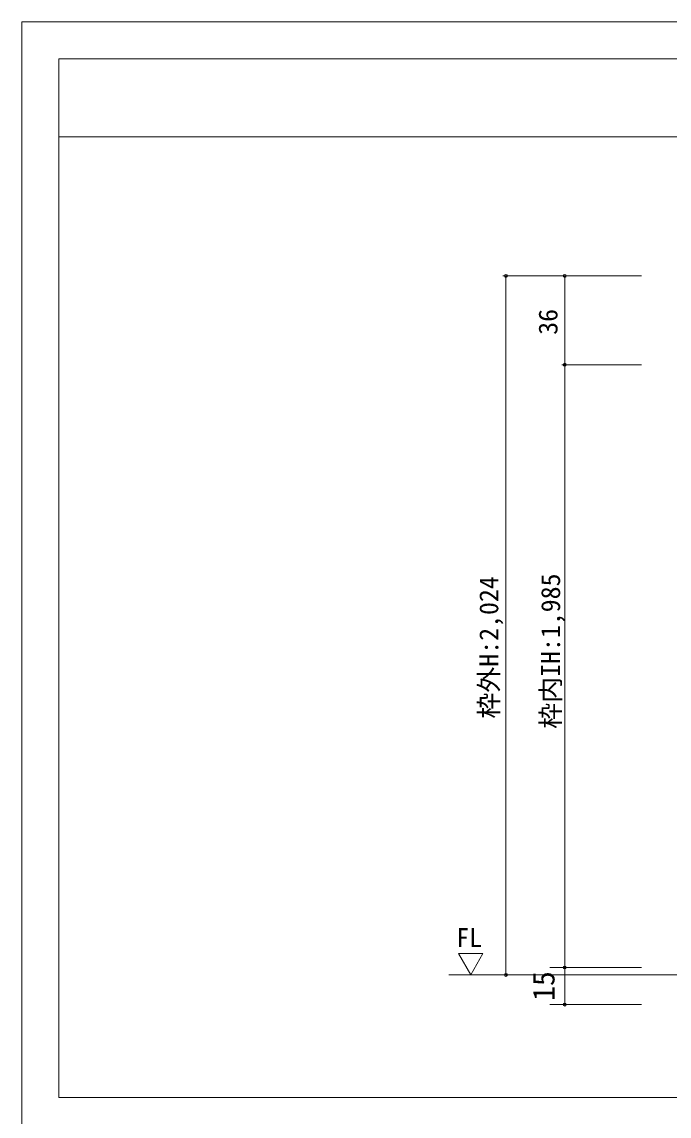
# Model space of a CAD drawing. Units: millimetres on the paper, enlarged 10 times, with parts at other scales. Extents: x -1985 to 2015, y -1370 to 1400.
# Drawn here: x -1985 to -1111, y -78 to 1400 of the extents above; entities that cross this region are included whole.
import ezdxf
from ezdxf.enums import TextEntityAlignment as Align

# ---------------------------------------------------------------- set-up
doc = ezdxf.new("R2010")
doc.units = ezdxf.units.MM
doc.header["$LTSCALE"] = 10
doc.header["$PDMODE"] = 32
doc.header["$PDSIZE"] = 4
doc.layers.add('1-1_0', color=7, linetype='Continuous', lineweight=20)
doc.layers.add('2-1', color=7, linetype='Continuous', lineweight=18)
doc.styles.add('ＭＳ ゴシック', font='')
doc.styles.get('ＭＳ ゴシック').set_extended_font_data('MS Gothic')

msp = doc.modelspace()

# ---------------------------------------------------------------- linework, layer by layer
at = {"layer": '1-1_0'}
for p, q in [((-1935, 1350), (395, 1350)), ((-1935, 1350), (395, 1350)), ((-1935, 1245), (395, 1245)), ((-1935, 1245), (395, 1245))]:
    msp.add_line(p, q, dxfattribs=at)
msp.add_lwpolyline([(-1985, -1370), (2015, -1370), (2015, 1400), (-1985, 1400)], close=True, dxfattribs=at)
msp.add_lwpolyline([(395, -52.5), (-1935, -52.5), (-1935, 1350)], dxfattribs=at)
msp.add_lwpolyline([(395, -52.5), (-1935, -52.5), (-1935, 1350)], dxfattribs=at)
at = {"layer": '2-1', "color": 4, "lineweight": 9}
for p, q in [((-1190.01, 1057), (-1335.59, 1057)), ((-1331.42, 1057), (-1331.42, 113.18)), ((-1148.13, 1057), (-1256.08, 1057)), ((-1251.91, 937), (-1251.91, 1057)), ((-1148.13, 937), (-1256.08, 937)), ((-1251.91, 937), (-1251.91, 123.18)), ((-1271.91, 123.18), (-1148.13, 123.18)), ((-1251.91, 123.18), (-1251.91, 73.18)), ((-1056.67, 113.18), (-1408.53, 113.18)), ((-1271.91, 73.18), (-1148.13, 73.18))]:
    msp.add_line(p, q, dxfattribs=at)
msp.add_lwpolyline([(-1378.82, 113.18), (-1362.32, 141.87), (-1395.51, 141.87)], close=True, dxfattribs=at)
at = {"layer": '2-1', "color": 4}
for p in [(-1331.42, 1057), (-1251.91, 1057), (-1251.91, 937), (-1251.91, 123.18), (-1331.42, 113.18), (-1251.91, 73.18)]:
    msp.add_point(p, dxfattribs=at)

# ---------------------------------------------------------------- texts
at = {"layer": '2-1', "style": 'ＭＳ ゴシック'}
for s, height, p in [('36', 25.66, (-1253.99, 977.44)), ('枠外H:2,024', 25.66, (-1333.93, 459.31)), ('枠内IH:1,985', 25.66, (-1250.53, 445.51)), ('15', 29.33, (-1256.91, 78.18))]:
    msp.add_text(s, height=height, rotation=90, dxfattribs=at).set_placement(p, align=Align.BOTTOM_LEFT)
msp.add_text('FL', height=25.66, dxfattribs=at).set_placement((-1398.47, 142.98), align=Align.BOTTOM_LEFT)

doc.saveas('drawing.dxf')
